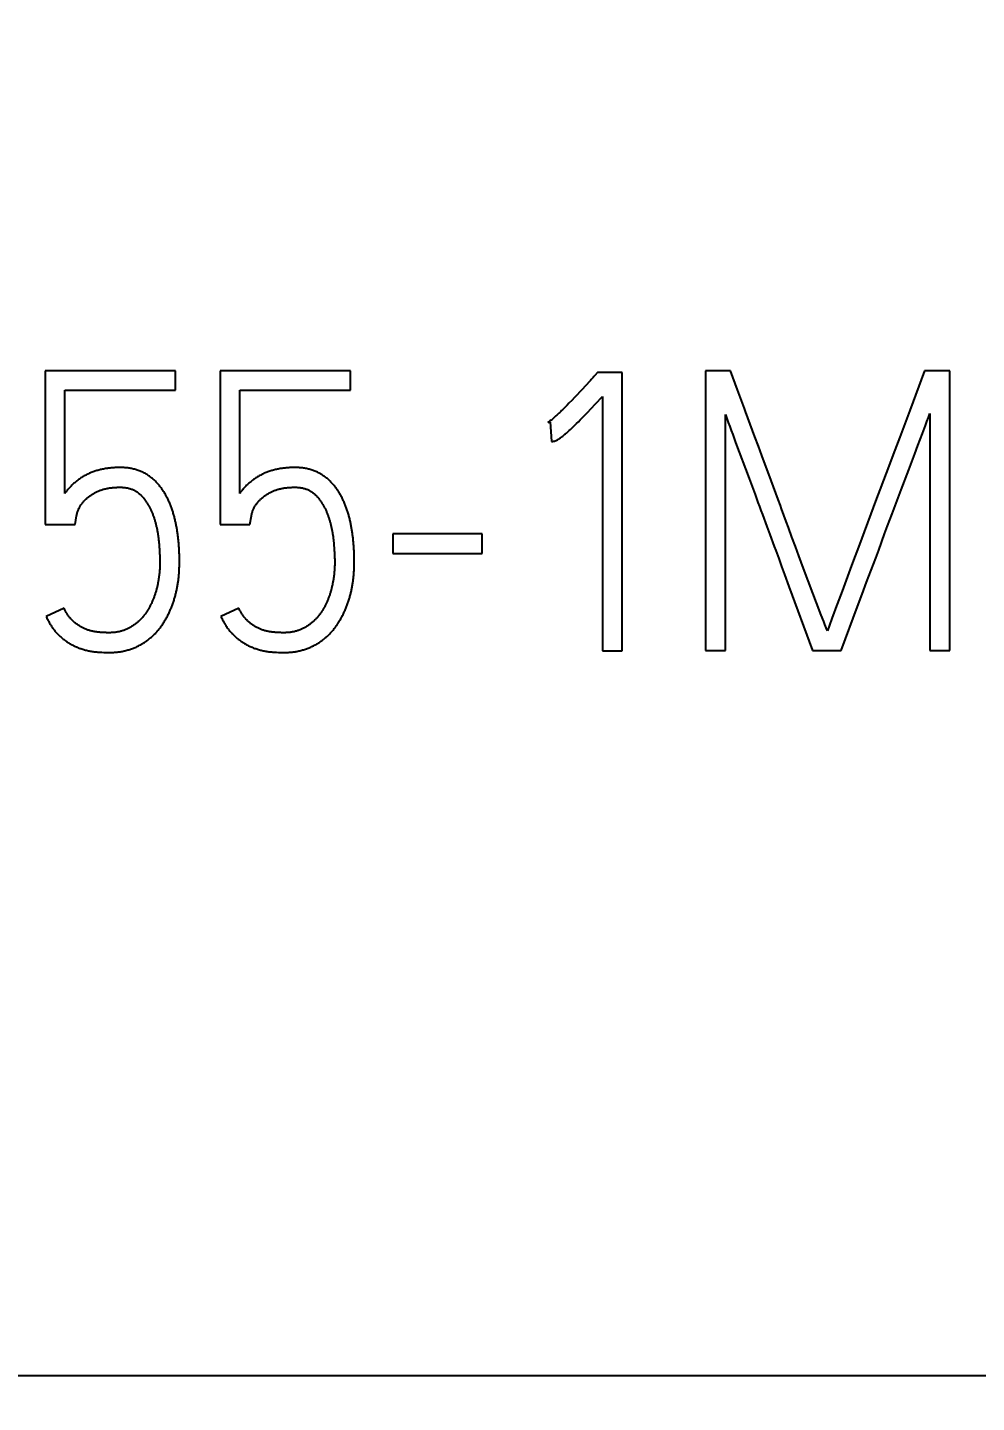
# Model space of a CAD drawing. Extents: x 0 to 420, y 0 to 297.
# Drawn here: x 131.7 to 137.13, y 170.26 to 178.13 of the extents above; entities that cross this region are included whole.
import ezdxf
from ezdxf.enums import TextEntityAlignment as Align

# ---------------------------------------------------------------- set-up
doc = ezdxf.new("R2010")
doc.units = 0
doc.header["$LTSCALE"] = 23.1
for name, color, linetype in [('10000_FRONT', 7, 'CONTINUOUS'), ('10100_DIM_FRONT', 7, 'CONTINUOUS'), ('10500_FRONT_LABELING', 7, 'CONTINUOUS')]:
    doc.layers.add(name, color=color, linetype=linetype)
doc.dimstyles.get("Standard").update_dxf_attribs({"dimtxt": 2.5, "dimasz": 2.5, "dimexe": 1.25, "dimexo": 0.625, "dimtad": 1, "dimcen": 2.5, "dimazin": 3, "dimtfac": 1, "dimtmove": 0, "dimatfit": 3})

# ---------------------------------------------------------------- blocks, each defined once
blk = doc.blocks.new('*D0')
at = {"layer": '10100_DIM_FRONT', "linetype": 'CONTINUOUS'}
for p, q in [((147.4005, 192.5601), (147.4005, 130.0621)), ((103.9005, 151.5111), (103.9005, 130.0621)), ((103.9005, 132.0621), (125.6505, 132.0621)), ((147.4005, 132.0621), (125.6505, 132.0621))]:
    blk.add_line(p, q, dxfattribs=at)
for points in [[(107.4005, 132.5621), (103.9005, 132.0621), (107.4005, 131.5621)], [(143.9005, 131.5621), (147.4005, 132.0621), (143.9005, 132.5621)]]:
    blk.add_solid(points, dxfattribs=at)
blk.add_text('43,5', height=3.5, dxfattribs=at).set_placement((121.6172, 132.9371), (131.3672, 132.9371), align=Align.FIT)
blk = doc.blocks.new('*D1')
at = {"layer": '10100_DIM_FRONT', "linetype": 'CONTINUOUS'}
for p, q in [((111.900486, 192.560113), (111.900486, 137.865388)), ((147.400486, 192.560113), (147.400486, 137.865388)), ((111.900486, 139.865388), (129.650486, 139.865388)), ((147.400486, 139.865388), (129.650486, 139.865388))]:
    blk.add_line(p, q, dxfattribs=at)
for points in [[(115.400486, 140.365388), (111.900486, 139.865388), (115.400486, 139.365388)], [(143.900486, 139.365388), (147.400486, 139.865388), (143.900486, 140.365388)]]:
    blk.add_solid(points, dxfattribs=at)
blk.add_text('35,5', height=3.5, dxfattribs=at).set_placement((125.819828, 140.740388), (135.319828, 140.740388), align=Align.FIT)

msp = doc.modelspace()

# ---------------------------------------------------------------- linework, layer by layer
at = {"layer": '10000_FRONT', "color": 7, "linetype": 'CONTINUOUS'}
msp.add_line((111.9005, 170.4137), (147.4005, 170.4137), dxfattribs=at)
at = {"layer": '10500_FRONT_LABELING', "color": 7, "linetype": 'CONTINUOUS'}
for p, q in [((131.8058, 176.1611), (131.8058, 175.2823)), ((132.5507, 176.1611), (131.8058, 176.1611)), ((132.5507, 176.0502), (132.5507, 176.1611)), ((132.8057, 176.1611), (132.8057, 175.2823)), ((133.5506, 176.1611), (132.8057, 176.1611)), ((133.5506, 176.0502), (133.5506, 176.1611)), ((135.5817, 176.1611), (135.5817, 174.5611)), ((135.7249, 176.1611), (135.5817, 176.1611)), ((135.7648, 176.0536), (135.7249, 176.1611)), ((136.8344, 176.1611), (136.7502, 175.9342)), ((136.9798, 176.1611), (136.8344, 176.1611)), ((136.9798, 174.5611), (136.9798, 176.1611)), ((134.9643, 176.1522), (134.9487, 176.1345)), ((135.1052, 176.1522), (134.9643, 176.1522)), ((135.1052, 174.5589), (135.1052, 176.1522)), ((131.9177, 175.4599), (131.9177, 176.0502)), ((131.9177, 176.0502), (132.5507, 176.0502)), ((132.9176, 175.4599), (132.9176, 176.0502)), ((132.9176, 176.0502), (133.5506, 176.0502)), ((134.8321, 176.0087), (134.8166, 175.9925)), ((134.8475, 176.025), (134.8321, 176.0087)), ((134.8628, 176.0413), (134.8475, 176.025)), ((134.878, 176.0576), (134.8628, 176.0413)), ((134.8932, 176.074), (134.878, 176.0576)), ((134.9537, 175.9725), (134.9934, 176.0146)), ((134.9934, 176.0146), (134.9934, 174.5589)), ((134.7907, 175.9657), (134.7803, 175.9551)), ((134.8011, 175.9764), (134.7907, 175.9657)), ((134.8166, 175.9925), (134.8011, 175.9764)), ((134.8918, 175.9079), (134.9065, 175.923)), ((134.9065, 175.923), (134.9283, 175.9458)), ((134.9283, 175.9458), (134.9537, 175.9725)), ((136.7502, 175.9342), (136.722, 175.8585)), ((134.6802, 175.866), (134.6937, 175.8704)), ((134.6937, 175.8704), (134.7004, 175.7572)), ((134.8209, 175.8374), (134.8285, 175.8447)), ((134.8285, 175.8447), (134.836, 175.852)), ((134.836, 175.852), (134.8435, 175.8594)), ((134.8435, 175.8594), (134.8548, 175.8705)), ((134.8548, 175.8705), (134.8659, 175.8816)), ((134.8659, 175.8816), (134.8771, 175.8929)), ((134.8771, 175.8929), (134.8918, 175.9079)), ((135.6958, 174.5611), (135.6958, 175.9126)), ((135.8642, 175.7845), (135.8377, 175.8563)), ((136.722, 175.8585), (136.6938, 175.7829)), ((136.8657, 175.917), (136.8657, 174.5611)), ((135.8842, 175.7308), (135.8642, 175.7845)), ((136.6938, 175.7829), (136.6749, 175.7326)), ((135.7544, 175.752), (135.8313, 175.5462)), ((135.9043, 175.6771), (135.8842, 175.7308)), ((136.6559, 175.6822), (136.6369, 175.6319)), ((136.6749, 175.7326), (136.6559, 175.6822)), ((136.7612, 175.6417), (136.7786, 175.6876)), ((136.7786, 175.6876), (136.796, 175.7335)), ((135.958, 175.5338), (135.9043, 175.6771)), ((136.6369, 175.6319), (136.5797, 175.481)), ((136.744, 175.5957), (136.7612, 175.6417)), ((135.8313, 175.5462), (135.8483, 175.5004)), ((135.9714, 175.498), (135.958, 175.5338)), ((136.7009, 175.4809), (136.744, 175.5957)), ((135.8483, 175.5004), (135.8653, 175.4546)), ((135.9846, 175.4621), (135.9714, 175.498)), ((135.9976, 175.4262), (135.9846, 175.4621)), ((136.5797, 175.481), (136.5608, 175.4306)), ((136.6492, 175.343), (136.7009, 175.4809)), ((136.5608, 175.4306), (136.4574, 175.1534)), ((131.9758, 175.2823), (131.9848, 175.3312)), ((132.9757, 175.2823), (132.9847, 175.3312)), ((136.0431, 175.3003), (136.03, 175.3362)), ((136.0563, 175.2644), (136.0431, 175.3003)), ((136.6235, 175.274), (136.6492, 175.343)), ((131.8058, 175.2823), (131.9758, 175.2823)), ((132.8057, 175.2823), (132.9757, 175.2823)), ((133.7944, 175.2291), (133.7944, 175.1159)), ((134.3044, 175.2291), (133.7944, 175.2291)), ((134.3044, 175.1159), (134.3044, 175.2291)), ((135.9325, 175.2712), (135.9495, 175.2254)), ((135.9495, 175.2254), (135.9751, 175.1568)), ((136.0762, 175.2106), (136.0563, 175.2644)), ((136.0961, 175.1568), (136.0762, 175.2106)), ((136.5724, 175.1359), (136.6064, 175.228)), ((136.6064, 175.228), (136.6235, 175.274)), ((132.4546, 175.1874), (132.4555, 175.1784)), ((132.4555, 175.1784), (132.4562, 175.1695)), ((132.4562, 175.1695), (132.457, 175.1606)), ((132.457, 175.1606), (132.4576, 175.1517)), ((132.4576, 175.1517), (132.4583, 175.1427)), ((132.4583, 175.1427), (132.4588, 175.1338)), ((132.4588, 175.1338), (132.4594, 175.1249)), ((133.4545, 175.1874), (133.4553, 175.1784)), ((133.4553, 175.1784), (133.4561, 175.1695)), ((133.4561, 175.1695), (133.4569, 175.1606)), ((133.4569, 175.1606), (133.4575, 175.1517)), ((133.4575, 175.1517), (133.4582, 175.1427)), ((133.4582, 175.1427), (133.4587, 175.1338)), ((133.4587, 175.1338), (133.4593, 175.1249)), ((135.9751, 175.1568), (135.9837, 175.1339)), ((135.9837, 175.1339), (136.0006, 175.0881)), ((136.1162, 175.1031), (136.0961, 175.1568)), ((136.4574, 175.1534), (136.4291, 175.0778)), ((136.5553, 175.0899), (136.5724, 175.1359)), ((132.4594, 175.1249), (132.4599, 175.1159)), ((132.4599, 175.1159), (132.4603, 175.107)), ((132.5731, 175.0788), (132.573, 175.0899)), ((133.4593, 175.1249), (133.4598, 175.1159)), ((133.4598, 175.1159), (133.4602, 175.107)), ((133.573, 175.0788), (133.5729, 175.0899)), ((133.7944, 175.1159), (134.3044, 175.1159)), ((136.0006, 175.0881), (136.0174, 175.0423)), ((136.1431, 175.0315), (136.1162, 175.1031)), ((136.4291, 175.0778), (136.4102, 175.0275)), ((136.5036, 174.952), (136.5553, 175.0899)), ((136.17, 174.9599), (136.1431, 175.0315)), ((136.4102, 175.0275), (136.3628, 174.9016)), ((136.0594, 174.9276), (136.1946, 174.5611)), ((136.2443, 174.7632), (136.17, 174.9599)), ((136.3628, 174.9016), (136.3439, 174.8513)), ((136.4778, 174.8831), (136.5036, 174.952)), ((136.4521, 174.8141), (136.4778, 174.8831)), ((131.9132, 174.803), (131.8103, 174.7564)), ((132.9131, 174.803), (132.8102, 174.7564)), ((136.258, 174.7274), (136.2443, 174.7632)), ((136.3579, 174.5611), (136.4521, 174.8141)), ((136.2885, 174.6997), (136.2796, 174.6743)), ((132.1291, 174.5514), (132.1402, 174.5509)), ((132.1402, 174.5509), (132.1513, 174.5504)), ((133.129, 174.5514), (133.1401, 174.5509)), ((133.1401, 174.5509), (133.1512, 174.5504)), ((134.9934, 174.5589), (135.1052, 174.5589)), ((135.5817, 174.5611), (135.6958, 174.5611)), ((136.1946, 174.5611), (136.3579, 174.5611)), ((136.8657, 174.5611), (136.9798, 174.5611))]:
    msp.add_line(p, q, dxfattribs=at)
for points in [[(134.9387, 176.1234), (134.9286, 176.1124), (134.9236, 176.1069), (134.8932, 176.074)], [(134.9487, 176.1345), (134.9437, 176.1289), (134.9387, 176.1234)], [(135.8377, 175.8563), (135.8112, 175.928), (135.8046, 175.946), (135.7648, 176.0536)], [(134.7803, 175.9551), (134.7698, 175.9445), (134.7645, 175.9393), (134.7591, 175.9341), (134.7538, 175.9289), (134.7484, 175.9237), (134.743, 175.9186), (134.7375, 175.9135), (134.7321, 175.9085), (134.7265, 175.9035), (134.721, 175.8986), (134.7154, 175.8937), (134.7097, 175.8888), (134.704, 175.884), (134.6983, 175.8792), (134.6925, 175.8746), (134.6865, 175.8702), (134.6834, 175.868), (134.6802, 175.866)], [(135.6958, 175.9126), (135.7039, 175.8896), (135.7122, 175.8666), (135.7205, 175.8436), (135.7289, 175.8207), (135.7374, 175.7978), (135.7544, 175.752)], [(136.796, 175.7335), (136.8224, 175.8022), (136.8399, 175.8481)], [(136.8399, 175.8481), (136.8486, 175.871), (136.8572, 175.894), (136.8657, 175.917)], [(134.7004, 175.7572), (134.703, 175.7573), (134.7057, 175.7576), (134.7083, 175.7579), (134.7109, 175.7584), (134.7161, 175.7595), (134.7187, 175.7601), (134.7212, 175.7608), (134.7238, 175.7616), (134.7263, 175.7626), (134.7287, 175.7636), (134.7311, 175.7647), (134.7358, 175.7672), (134.7403, 175.7699), (134.7447, 175.7727), (134.749, 175.7757), (134.7533, 175.7788), (134.7575, 175.782), (134.7617, 175.7852), (134.7658, 175.7885), (134.7699, 175.7918), (134.774, 175.7952), (134.778, 175.7986), (134.782, 175.802), (134.786, 175.8054), (134.7899, 175.8089), (134.7939, 175.8124), (134.7978, 175.8159), (134.8016, 175.8195), (134.8094, 175.8266)], [(134.8094, 175.8266), (134.8132, 175.8302), (134.8209, 175.8374)], [(132.573, 175.0899), (132.5729, 175.0954), (132.5728, 175.1009), (132.5727, 175.1065), (132.5726, 175.112), (132.5724, 175.1175), (132.5722, 175.1231), (132.572, 175.1286), (132.5717, 175.1341), (132.5714, 175.1396), (132.5711, 175.1451), (132.5708, 175.1506), (132.5704, 175.1562), (132.57, 175.1617), (132.5696, 175.1672), (132.5692, 175.1727), (132.5687, 175.1782), (132.5682, 175.1837), (132.5677, 175.1892), (132.5671, 175.1947), (132.5665, 175.2002), (132.5659, 175.2056), (132.5653, 175.2111), (132.5646, 175.2166), (132.5639, 175.2221), (132.5632, 175.2276), (132.5624, 175.2331), (132.5616, 175.2385), (132.5608, 175.244), (132.56, 175.2495), (132.5591, 175.2549), (132.5582, 175.2604), (132.5572, 175.2658), (132.5562, 175.2713), (132.5552, 175.2768), (132.5541, 175.2822), (132.553, 175.2876), (132.5518, 175.2931), (132.5507, 175.2985), (132.5494, 175.304), (132.5482, 175.3094), (132.5468, 175.3148), (132.5455, 175.3202), (132.5441, 175.3256), (132.5426, 175.331), (132.5411, 175.3364), (132.5396, 175.3418), (132.538, 175.3471), (132.5364, 175.3524), (132.5347, 175.3578), (132.533, 175.3631), (132.5312, 175.3683), (132.5294, 175.3736), (132.5275, 175.3788), (132.5256, 175.384), (132.5236, 175.3892), (132.5216, 175.3944), (132.5195, 175.3996), (132.5173, 175.4047), (132.5151, 175.4098), (132.5129, 175.4149), (132.5105, 175.42), (132.5081, 175.425), (132.5057, 175.43), (132.5032, 175.435), (132.5006, 175.44), (132.498, 175.4449), (132.4953, 175.4498), (132.4925, 175.4547), (132.4897, 175.4595), (132.4868, 175.4642), (132.4839, 175.469), (132.4809, 175.4736), (132.4778, 175.4782), (132.4747, 175.4828), (132.4715, 175.4873), (132.4683, 175.4918), (132.465, 175.4962), (132.4616, 175.5006), (132.4581, 175.5049), (132.4546, 175.5091), (132.451, 175.5133), (132.4473, 175.5175), (132.4436, 175.5215), (132.4397, 175.5255), (132.4358, 175.5295), (132.4318, 175.5334), (132.4277, 175.5372), (132.4236, 175.5409), (132.4193, 175.5446), (132.415, 175.5482), (132.4106, 175.5517), (132.4061, 175.5551), (132.4016, 175.5584), (132.397, 175.5616), (132.3923, 175.5647), (132.3876, 175.5676), (132.3829, 175.5705), (132.378, 175.5733), (132.3732, 175.576), (132.3682, 175.5786), (132.3632, 175.5811), (132.3582, 175.5835), (132.353, 175.5858), (132.3478, 175.5879), (132.3426, 175.59), (132.3373, 175.5919), (132.332, 175.5938), (132.3267, 175.5955), (132.3213, 175.5971), (132.3159, 175.5985), (132.3105, 175.5999), (132.305, 175.6011), (132.2996, 175.6023), (132.2941, 175.6033), (132.2886, 175.6042), (132.283, 175.6051), (132.2775, 175.6058), (132.2719, 175.6064), (132.2664, 175.607), (132.2608, 175.6075), (132.2551, 175.6079), (132.2495, 175.6082), (132.2439, 175.6084), (132.2383, 175.6085), (132.2327, 175.6086), (132.2271, 175.6086), (132.2216, 175.6085), (132.216, 175.6083), (132.2104, 175.6081), (132.2049, 175.6078), (132.1993, 175.6075), (132.1938, 175.6071), (132.1882, 175.6067), (132.1827, 175.6062), (132.1772, 175.6056), (132.1717, 175.605), (132.1662, 175.6044), (132.1607, 175.6036), (132.1552, 175.6028), (132.1497, 175.6019), (132.1442, 175.601), (132.1388, 175.5999), (132.1333, 175.5988), (132.1278, 175.5976), (132.1224, 175.5964), (132.117, 175.595), (132.1115, 175.5936), (132.1061, 175.5921), (132.1007, 175.5905), (132.0953, 175.5889), (132.09, 175.5872), (132.0847, 175.5854), (132.0794, 175.5835), (132.0741, 175.5816), (132.0689, 175.5795), (132.0638, 175.5774), (132.0586, 175.5752), (132.0536, 175.5729), (132.0485, 175.5706), (132.0436, 175.5681), (132.0386, 175.5655), (132.0337, 175.5629), (132.0289, 175.5602), (132.024, 175.5574), (132.0193, 175.5545), (132.0145, 175.5515), (132.0098, 175.5485), (132.0051, 175.5454), (132.0005, 175.5422), (131.9959, 175.539), (131.9914, 175.5356), (131.9869, 175.5322), (131.9825, 175.5287), (131.9782, 175.5252), (131.9739, 175.5216), (131.9697, 175.5179), (131.9656, 175.5142), (131.9615, 175.5104), (131.9575, 175.5065), (131.9536, 175.5026), (131.9497, 175.4986)], [(133.5729, 175.0899), (133.5728, 175.0954), (133.5727, 175.1009), (133.5726, 175.1065), (133.5725, 175.112), (133.5723, 175.1175), (133.5721, 175.1231), (133.5718, 175.1286), (133.5716, 175.1341), (133.5713, 175.1396), (133.571, 175.1451), (133.5707, 175.1506), (133.5703, 175.1562), (133.5699, 175.1617), (133.5695, 175.1672), (133.5691, 175.1727), (133.5686, 175.1782), (133.5681, 175.1837), (133.5676, 175.1892), (133.567, 175.1947), (133.5664, 175.2002), (133.5658, 175.2056), (133.5652, 175.2111), (133.5645, 175.2166), (133.5638, 175.2221), (133.5631, 175.2276), (133.5623, 175.2331), (133.5615, 175.2385), (133.5607, 175.244), (133.5599, 175.2495), (133.559, 175.2549), (133.558, 175.2604), (133.5571, 175.2658), (133.5561, 175.2713), (133.5551, 175.2768), (133.554, 175.2822), (133.5529, 175.2876), (133.5517, 175.2931), (133.5506, 175.2985), (133.5493, 175.304), (133.548, 175.3094), (133.5467, 175.3148), (133.5454, 175.3202), (133.544, 175.3256), (133.5425, 175.331), (133.541, 175.3364), (133.5395, 175.3418), (133.5379, 175.3471), (133.5363, 175.3524), (133.5346, 175.3578), (133.5329, 175.3631), (133.5311, 175.3683), (133.5293, 175.3736), (133.5274, 175.3788), (133.5255, 175.384), (133.5235, 175.3892), (133.5214, 175.3944), (133.5194, 175.3996), (133.5172, 175.4047), (133.515, 175.4098), (133.5127, 175.4149), (133.5104, 175.42), (133.508, 175.425), (133.5056, 175.43), (133.5031, 175.435), (133.5005, 175.44), (133.4979, 175.4449), (133.4952, 175.4498), (133.4924, 175.4547), (133.4896, 175.4595), (133.4867, 175.4642), (133.4838, 175.469), (133.4808, 175.4736), (133.4777, 175.4782), (133.4746, 175.4828), (133.4714, 175.4873), (133.4682, 175.4918), (133.4649, 175.4962), (133.4615, 175.5006), (133.458, 175.5049), (133.4545, 175.5091), (133.4509, 175.5133), (133.4472, 175.5175), (133.4435, 175.5215), (133.4396, 175.5255), (133.4357, 175.5295), (133.4317, 175.5334), (133.4276, 175.5372), (133.4235, 175.5409), (133.4192, 175.5446), (133.4149, 175.5482), (133.4105, 175.5517), (133.406, 175.5551), (133.4015, 175.5584), (133.3969, 175.5616), (133.3922, 175.5647), (133.3875, 175.5676), (133.3828, 175.5705), (133.3779, 175.5733), (133.3731, 175.576), (133.3681, 175.5786), (133.3631, 175.5811), (133.3581, 175.5835), (133.3529, 175.5858), (133.3477, 175.5879), (133.3425, 175.59), (133.3372, 175.5919), (133.3319, 175.5938), (133.3265, 175.5955), (133.3212, 175.5971), (133.3158, 175.5985), (133.3104, 175.5999), (133.3049, 175.6011), (133.2994, 175.6023), (133.294, 175.6033), (133.2885, 175.6042), (133.2829, 175.6051), (133.2774, 175.6058), (133.2718, 175.6064), (133.2662, 175.607), (133.2606, 175.6075), (133.255, 175.6079), (133.2494, 175.6082), (133.2438, 175.6084), (133.2382, 175.6085), (133.2326, 175.6086), (133.227, 175.6086), (133.2214, 175.6085), (133.2159, 175.6083), (133.2103, 175.6081), (133.2048, 175.6078), (133.1992, 175.6075), (133.1937, 175.6071), (133.1881, 175.6067), (133.1826, 175.6062), (133.1771, 175.6056), (133.1716, 175.605), (133.1661, 175.6044), (133.1606, 175.6036), (133.1551, 175.6028), (133.1496, 175.6019), (133.1441, 175.601), (133.1386, 175.5999), (133.1332, 175.5988), (133.1277, 175.5976), (133.1223, 175.5964), (133.1169, 175.595), (133.1114, 175.5936), (133.106, 175.5921), (133.1006, 175.5905), (133.0952, 175.5889), (133.0899, 175.5872), (133.0846, 175.5854), (133.0793, 175.5835), (133.074, 175.5816), (133.0688, 175.5795), (133.0637, 175.5774), (133.0585, 175.5752), (133.0535, 175.5729), (133.0484, 175.5706), (133.0434, 175.5681), (133.0385, 175.5655), (133.0336, 175.5629), (133.0287, 175.5602), (133.0239, 175.5574), (133.0191, 175.5545), (133.0144, 175.5515), (133.0097, 175.5485), (133.005, 175.5454), (133.0004, 175.5422), (132.9958, 175.539), (132.9913, 175.5356), (132.9868, 175.5322), (132.9824, 175.5287), (132.9781, 175.5252), (132.9738, 175.5216), (132.9696, 175.5179), (132.9655, 175.5142), (132.9614, 175.5104), (132.9574, 175.5065), (132.9535, 175.5026), (132.9496, 175.4986)], [(131.9497, 175.4986), (131.9459, 175.4946), (131.9421, 175.4905), (131.9384, 175.4863), (131.9348, 175.4821), (131.9312, 175.4778), (131.9277, 175.4734), (131.9243, 175.469), (131.9209, 175.4645), (131.9177, 175.4599)], [(131.9848, 175.3312), (131.9854, 175.3357), (131.9864, 175.3402), (131.9876, 175.3446), (131.9889, 175.349), (131.9903, 175.3533), (131.9917, 175.3577), (131.9932, 175.362), (131.9949, 175.3663), (131.9966, 175.3705), (131.9985, 175.3746), (132.0006, 175.3787), (132.0027, 175.3827), (132.005, 175.3866), (132.0074, 175.3904), (132.0099, 175.3942), (132.0125, 175.3979), (132.0152, 175.4015), (132.018, 175.4051), (132.0208, 175.4087), (132.0237, 175.4122), (132.0267, 175.4157), (132.0297, 175.419), (132.0328, 175.4223), (132.036, 175.4256), (132.0393, 175.4287), (132.0426, 175.4318), (132.046, 175.4348), (132.0495, 175.4377), (132.053, 175.4405), (132.0566, 175.4433), (132.0603, 175.4459), (132.064, 175.4485), (132.0678, 175.4511), (132.0716, 175.4535), (132.0755, 175.4559), (132.0794, 175.4583), (132.0833, 175.4606), (132.0872, 175.4628), (132.0912, 175.4649), (132.0952, 175.467), (132.0992, 175.469), (132.1033, 175.471), (132.1074, 175.4729), (132.1115, 175.4746), (132.1157, 175.4764), (132.1199, 175.478), (132.1241, 175.4795), (132.1284, 175.481), (132.1328, 175.4824), (132.1371, 175.4837), (132.1415, 175.4849), (132.146, 175.4861), (132.1504, 175.4871), (132.1549, 175.4881), (132.1593, 175.4889), (132.1638, 175.4898), (132.1682, 175.4905), (132.1727, 175.4912), (132.1772, 175.4918), (132.1817, 175.4924), (132.1862, 175.4929), (132.1906, 175.4934), (132.1951, 175.4938), (132.1996, 175.4942), (132.2041, 175.4945), (132.2086, 175.4948), (132.2131, 175.495), (132.2176, 175.4952), (132.2222, 175.4953), (132.2267, 175.4954), (132.2312, 175.4954), (132.2357, 175.4954), (132.2403, 175.4952), (132.2448, 175.4951), (132.2494, 175.4948), (132.2539, 175.4945), (132.2585, 175.494), (132.263, 175.4935), (132.2675, 175.4929), (132.272, 175.4921), (132.2765, 175.4913), (132.2809, 175.4903), (132.2853, 175.4892), (132.2897, 175.488), (132.294, 175.4867), (132.2983, 175.4852), (132.3026, 175.4836), (132.3068, 175.4819), (132.311, 175.48), (132.3151, 175.478), (132.3191, 175.4758), (132.323, 175.4735), (132.3268, 175.4711), (132.3306, 175.4686), (132.3343, 175.466), (132.3378, 175.4633), (132.3414, 175.4604), (132.3448, 175.4574), (132.3482, 175.4544), (132.3515, 175.4512), (132.3547, 175.448), (132.3578, 175.4447), (132.3609, 175.4413), (132.3639, 175.4379), (132.3668, 175.4345), (132.3696, 175.4309), (132.3724, 175.4274), (132.3751, 175.4238), (132.3778, 175.4201), (132.3804, 175.4164), (132.383, 175.4127), (132.3855, 175.409), (132.3879, 175.4052), (132.3903, 175.4013), (132.3927, 175.3975), (132.395, 175.3936), (132.3973, 175.3896), (132.3995, 175.3857), (132.4016, 175.3817), (132.4038, 175.3777), (132.4058, 175.3736), (132.4078, 175.3695), (132.4097, 175.3654), (132.4116, 175.3613), (132.4134, 175.3572), (132.4151, 175.3531), (132.4169, 175.3489), (132.4185, 175.3447), (132.4201, 175.3405), (132.4217, 175.3363), (132.4232, 175.3321), (132.4247, 175.3279), (132.4261, 175.3236), (132.4276, 175.3193), (132.4289, 175.3151), (132.4303, 175.3108), (132.4316, 175.3065), (132.4328, 175.3022), (132.4341, 175.2979), (132.4353, 175.2935), (132.4364, 175.2892), (132.4376, 175.2849), (132.4387, 175.2805), (132.4398, 175.2761), (132.4408, 175.2718), (132.4418, 175.2674), (132.4428, 175.263), (132.4438, 175.2586), (132.4447, 175.2541), (132.4456, 175.2497), (132.4465, 175.2453), (132.4473, 175.2408), (132.4481, 175.2364), (132.4488, 175.2319), (132.4495, 175.2275), (132.4502, 175.223), (132.4509, 175.2186), (132.4515, 175.2141), (132.4521, 175.2097), (132.4526, 175.2052), (132.4532, 175.2008), (132.4537, 175.1963), (132.4541, 175.1918), (132.4546, 175.1874)], [(132.9496, 175.4986), (132.9458, 175.4946), (132.942, 175.4905), (132.9383, 175.4863), (132.9347, 175.4821), (132.9311, 175.4778), (132.9276, 175.4734), (132.9242, 175.469), (132.9208, 175.4645), (132.9176, 175.4599)], [(132.9847, 175.3312), (132.9853, 175.3357), (132.9863, 175.3402), (132.9875, 175.3446), (132.9888, 175.349), (132.9902, 175.3533), (132.9916, 175.3577), (132.9931, 175.362), (132.9948, 175.3663), (132.9965, 175.3705), (132.9984, 175.3746), (133.0004, 175.3787), (133.0026, 175.3827), (133.0049, 175.3866), (133.0073, 175.3904), (133.0098, 175.3942), (133.0124, 175.3979), (133.0151, 175.4015), (133.0179, 175.4051), (133.0207, 175.4087), (133.0236, 175.4122), (133.0266, 175.4157), (133.0296, 175.419), (133.0327, 175.4223), (133.0359, 175.4256), (133.0392, 175.4287), (133.0425, 175.4318), (133.0459, 175.4348), (133.0494, 175.4377), (133.0529, 175.4405), (133.0565, 175.4433), (133.0602, 175.4459), (133.0639, 175.4485), (133.0677, 175.4511), (133.0715, 175.4535), (133.0754, 175.4559), (133.0793, 175.4583), (133.0832, 175.4606), (133.0871, 175.4628), (133.0911, 175.4649), (133.0951, 175.467), (133.0991, 175.469), (133.1032, 175.471), (133.1073, 175.4729), (133.1114, 175.4746), (133.1156, 175.4764), (133.1198, 175.478), (133.124, 175.4795), (133.1283, 175.481), (133.1327, 175.4824), (133.137, 175.4837), (133.1414, 175.4849), (133.1459, 175.4861), (133.1503, 175.4871), (133.1548, 175.4881), (133.1592, 175.4889), (133.1637, 175.4898), (133.1681, 175.4905), (133.1726, 175.4912), (133.1771, 175.4918), (133.1816, 175.4924), (133.186, 175.4929), (133.1905, 175.4934), (133.195, 175.4938), (133.1995, 175.4942), (133.204, 175.4945), (133.2085, 175.4948), (133.213, 175.495), (133.2175, 175.4952), (133.2221, 175.4953), (133.2266, 175.4954), (133.2311, 175.4954), (133.2356, 175.4954), (133.2402, 175.4952), (133.2447, 175.4951), (133.2493, 175.4948), (133.2538, 175.4945), (133.2584, 175.494), (133.2629, 175.4935), (133.2674, 175.4929), (133.2719, 175.4921), (133.2764, 175.4913), (133.2808, 175.4903), (133.2852, 175.4892), (133.2896, 175.488), (133.2939, 175.4867), (133.2982, 175.4852), (133.3024, 175.4836), (133.3067, 175.4819), (133.3109, 175.48), (133.315, 175.478), (133.319, 175.4758), (133.3229, 175.4735), (133.3267, 175.4711), (133.3305, 175.4686), (133.3342, 175.466), (133.3377, 175.4633), (133.3413, 175.4604), (133.3447, 175.4574), (133.3481, 175.4544), (133.3514, 175.4512), (133.3546, 175.448), (133.3577, 175.4447), (133.3608, 175.4413), (133.3638, 175.4379), (133.3667, 175.4345), (133.3695, 175.4309), (133.3723, 175.4274), (133.375, 175.4238), (133.3777, 175.4201), (133.3803, 175.4164), (133.3828, 175.4127), (133.3853, 175.409), (133.3878, 175.4052), (133.3902, 175.4013), (133.3926, 175.3975), (133.3949, 175.3936), (133.3972, 175.3896), (133.3994, 175.3857), (133.4015, 175.3817), (133.4036, 175.3777), (133.4057, 175.3736), (133.4077, 175.3695), (133.4096, 175.3654), (133.4115, 175.3613), (133.4133, 175.3572), (133.415, 175.3531), (133.4167, 175.3489), (133.4184, 175.3447), (133.42, 175.3405), (133.4216, 175.3363), (133.4231, 175.3321), (133.4246, 175.3279), (133.426, 175.3236), (133.4274, 175.3193), (133.4288, 175.3151), (133.4302, 175.3108), (133.4315, 175.3065), (133.4327, 175.3022), (133.434, 175.2979), (133.4352, 175.2935), (133.4363, 175.2892), (133.4375, 175.2849), (133.4386, 175.2805), (133.4397, 175.2761), (133.4407, 175.2718), (133.4417, 175.2674), (133.4427, 175.263), (133.4437, 175.2586), (133.4446, 175.2541), (133.4455, 175.2497), (133.4464, 175.2453), (133.4472, 175.2408), (133.448, 175.2364), (133.4487, 175.2319), (133.4494, 175.2275), (133.4501, 175.223), (133.4508, 175.2186), (133.4514, 175.2141), (133.452, 175.2097), (133.4525, 175.2052), (133.453, 175.2008), (133.4535, 175.1963), (133.454, 175.1918), (133.4545, 175.1874)], [(135.8653, 175.4546), (135.8821, 175.4088), (135.8905, 175.3858), (135.8989, 175.3629), (135.9073, 175.34), (135.9325, 175.2712)], [(136.03, 175.3362), (136.017, 175.3722), (136.0106, 175.3902), (135.9976, 175.4262)], [(132.4603, 175.107), (132.4607, 175.098), (132.4608, 175.0936), (132.4609, 175.0891), (132.461, 175.0846), (132.4611, 175.0801), (132.4612, 175.0757), (132.4612, 175.0712), (132.4612, 175.0667), (132.4612, 175.0622), (132.4612, 175.0578), (132.4611, 175.0533), (132.461, 175.0488), (132.4608, 175.0443), (132.4607, 175.0398), (132.4605, 175.0353), (132.4602, 175.0308)], [(132.5697, 174.99), (132.5702, 174.9955), (132.5706, 175.001), (132.571, 175.0066), (132.5714, 175.0121), (132.5717, 175.0177), (132.572, 175.0232), (132.5722, 175.0288), (132.5724, 175.0344), (132.5726, 175.0399), (132.5728, 175.0455), (132.5729, 175.051), (132.573, 175.0566), (132.5731, 175.0621), (132.5731, 175.0677), (132.5731, 175.0788)], [(133.4602, 175.107), (133.4605, 175.098), (133.4607, 175.0936), (133.4608, 175.0891), (133.4609, 175.0846), (133.461, 175.0801), (133.4611, 175.0757), (133.4611, 175.0712), (133.4611, 175.0667), (133.4611, 175.0622), (133.4611, 175.0578), (133.461, 175.0533), (133.4609, 175.0488), (133.4607, 175.0443), (133.4606, 175.0398), (133.4604, 175.0353), (133.4601, 175.0308)], [(133.5696, 174.99), (133.5701, 174.9955), (133.5705, 175.001), (133.5709, 175.0066), (133.5713, 175.0121), (133.5716, 175.0177), (133.5719, 175.0232), (133.5721, 175.0288), (133.5723, 175.0344), (133.5725, 175.0399), (133.5727, 175.0455), (133.5728, 175.051), (133.5729, 175.0566), (133.5729, 175.0621), (133.573, 175.0677), (133.573, 175.0788)], [(132.4602, 175.0308), (132.46, 175.0264), (132.4597, 175.0219), (132.4593, 175.0174), (132.459, 175.0129), (132.4586, 175.0084), (132.4582, 175.0039), (132.4577, 174.9994), (132.4572, 174.9949), (132.4567, 174.9904), (132.4561, 174.9859), (132.4555, 174.9814), (132.4549, 174.9769), (132.4542, 174.9725), (132.4535, 174.968), (132.4528, 174.9635), (132.452, 174.9591), (132.4512, 174.9546), (132.4504, 174.9502), (132.4495, 174.9458), (132.4486, 174.9414), (132.4477, 174.937), (132.4467, 174.9326), (132.4457, 174.9282), (132.4447, 174.9238), (132.4436, 174.9194), (132.4425, 174.9151), (132.4414, 174.9107), (132.4402, 174.9064), (132.439, 174.9021), (132.4377, 174.8977), (132.4365, 174.8934), (132.4351, 174.8891), (132.4338, 174.8848), (132.4324, 174.8805), (132.4309, 174.8763), (132.4294, 174.872), (132.4279, 174.8677), (132.4264, 174.8635), (132.4247, 174.8593), (132.4231, 174.8551), (132.4214, 174.8509), (132.4196, 174.8467), (132.4179, 174.8425), (132.416, 174.8383), (132.4142, 174.8342), (132.4123, 174.8301), (132.4103, 174.826), (132.4083, 174.822), (132.4063, 174.818), (132.4042, 174.8139), (132.4021, 174.81), (132.3999, 174.806), (132.3977, 174.8021), (132.3954, 174.7982), (132.3931, 174.7944), (132.3908, 174.7905), (132.3884, 174.7867), (132.3859, 174.7829), (132.3834, 174.7792), (132.3808, 174.7755), (132.3782, 174.7718), (132.3755, 174.7682), (132.3728, 174.7646), (132.37, 174.761), (132.3672, 174.7575), (132.3642, 174.754), (132.3613, 174.7505), (132.3582, 174.7471), (132.3552, 174.7438), (132.352, 174.7405), (132.3488, 174.7373), (132.3456, 174.7341), (132.3423, 174.731), (132.339, 174.7279), (132.3357, 174.7249), (132.3322, 174.722), (132.3288, 174.7191), (132.3253, 174.7162), (132.3217, 174.7135), (132.3181, 174.7107), (132.3145, 174.7081), (132.3108, 174.7055), (132.307, 174.7029), (132.3032, 174.7004), (132.2994, 174.698), (132.2954, 174.6957), (132.2915, 174.6934), (132.2875, 174.6912), (132.2835, 174.689), (132.2795, 174.687), (132.2754, 174.685), (132.2713, 174.6832), (132.2672, 174.6814), (132.263, 174.6797), (132.2588, 174.6781), (132.2546, 174.6765), (132.2504, 174.6751), (132.2461, 174.6737), (132.2418, 174.6724), (132.2374, 174.6712), (132.2331, 174.6701), (132.2287, 174.6691), (132.2242, 174.6682), (132.2198, 174.6673), (132.2153, 174.6666), (132.2108, 174.6659), (132.2063, 174.6653), (132.2017, 174.6648), (132.1972, 174.6643), (132.1927, 174.664), (132.1882, 174.6637), (132.1836, 174.6635), (132.1791, 174.6633), (132.1746, 174.6632), (132.1701, 174.6632), (132.1656, 174.6632), (132.1611, 174.6633), (132.1566, 174.6634), (132.1521, 174.6635), (132.1476, 174.6637), (132.143, 174.6639), (132.1385, 174.6641), (132.134, 174.6644), (132.1295, 174.6647), (132.125, 174.665), (132.1205, 174.6653), (132.116, 174.6657), (132.1115, 174.6661), (132.107, 174.6665), (132.1025, 174.667), (132.0981, 174.6676), (132.0936, 174.6682), (132.0891, 174.6689), (132.0846, 174.6696), (132.0801, 174.6704), (132.0756, 174.6714), (132.0712, 174.6723), (132.0668, 174.6734), (132.0625, 174.6746), (132.0582, 174.6758), (132.0539, 174.6772), (132.0496, 174.6786), (132.0454, 174.6801), (132.0412, 174.6817), (132.037, 174.6834), (132.0328, 174.6851), (132.0287, 174.6869), (132.0246, 174.6888), (132.0206, 174.6908), (132.0166, 174.6929), (132.0126, 174.6951), (132.0086, 174.6973), (132.0047, 174.6996), (132.0008, 174.702), (131.997, 174.7045), (131.9933, 174.707), (131.9896, 174.7096), (131.9859, 174.7122), (131.9823, 174.7149), (131.9788, 174.7177), (131.9753, 174.7205), (131.9718, 174.7234), (131.9684, 174.7263), (131.9651, 174.7293), (131.9618, 174.7324), (131.9586, 174.7356), (131.9555, 174.7389), (131.9524, 174.7422), (131.9494, 174.7457), (131.9465, 174.7491), (131.9437, 174.7527), (131.9409, 174.7563), (131.9382, 174.76), (131.9356, 174.7637), (131.9331, 174.7674), (131.9307, 174.7712), (131.9283, 174.7751), (131.926, 174.779), (131.9237, 174.7829), (131.9215, 174.7869), (131.9194, 174.7908), (131.9173, 174.7949), (131.9152, 174.7989), (131.9132, 174.803)], [(132.1513, 174.5504), (132.1568, 174.5503), (132.1623, 174.5501), (132.1679, 174.55), (132.1734, 174.55), (132.1789, 174.5501), (132.1845, 174.5502), (132.19, 174.5504), (132.1955, 174.5506), (132.201, 174.551), (132.2066, 174.5514), (132.2121, 174.5519), (132.2176, 174.5525), (132.2231, 174.5531), (132.2286, 174.5539), (132.2341, 174.5547), (132.2396, 174.5556), (132.2451, 174.5566), (132.2506, 174.5576), (132.2561, 174.5588), (132.2616, 174.56), (132.267, 174.5614), (132.2724, 174.5628), (132.2778, 174.5643), (132.2831, 174.5658), (132.2885, 174.5675), (132.2937, 174.5692), (132.299, 174.571), (132.3042, 174.5729), (132.3094, 174.5749), (132.3145, 174.577), (132.3196, 174.5791), (132.3247, 174.5813), (132.3298, 174.5836), (132.3348, 174.586), (132.3398, 174.5885), (132.3447, 174.591), (132.3496, 174.5937), (132.3545, 174.5964), (132.3594, 174.5992), (132.3642, 174.6021), (132.3689, 174.605), (132.3736, 174.6081), (132.3783, 174.6112), (132.3829, 174.6144), (132.3874, 174.6176), (132.3919, 174.6209), (132.3963, 174.6243), (132.4006, 174.6278), (132.4049, 174.6313), (132.4091, 174.6349), (132.4133, 174.6385), (132.4174, 174.6422), (132.4215, 174.646), (132.4255, 174.6498), (132.4294, 174.6538), (132.4333, 174.6577), (132.4371, 174.6618), (132.4409, 174.6659), (132.4447, 174.67), (132.4483, 174.6743), (132.4519, 174.6785), (132.4555, 174.6829), (132.459, 174.6872), (132.4624, 174.6917), (132.4657, 174.6961), (132.469, 174.7006), (132.4723, 174.7051), (132.4754, 174.7097), (132.4785, 174.7143), (132.4816, 174.7189), (132.4846, 174.7236), (132.4875, 174.7283), (132.4904, 174.733), (132.4932, 174.7378), (132.4959, 174.7426), (132.4986, 174.7474), (132.5013, 174.7522), (132.5039, 174.7571), (132.5064, 174.762), (132.5089, 174.767), (132.5114, 174.7719), (132.5137, 174.7769), (132.5161, 174.782), (132.5184, 174.787), (132.5206, 174.7921), (132.5228, 174.7972), (132.525, 174.8024), (132.5271, 174.8075), (132.5291, 174.8127), (132.5312, 174.8179), (132.5331, 174.8231), (132.535, 174.8284), (132.5369, 174.8336), (132.5387, 174.8389), (132.5404, 174.8442), (132.5421, 174.8494), (132.5438, 174.8547), (132.5454, 174.86), (132.5469, 174.8653), (132.5484, 174.8706), (132.5499, 174.876), (132.5513, 174.8813), (132.5527, 174.8867), (132.554, 174.892), (132.5552, 174.8974), (132.5565, 174.9028), (132.5576, 174.9081), (132.5587, 174.9135), (132.5598, 174.9189), (132.5608, 174.9243), (132.5618, 174.9298), (132.5628, 174.9352), (132.5637, 174.9406), (132.5645, 174.9461), (132.5653, 174.9515), (132.5661, 174.957), (132.5668, 174.9625), (132.5675, 174.968), (132.5681, 174.9735), (132.5687, 174.979), (132.5692, 174.9845), (132.5697, 174.99)], [(133.4601, 175.0308), (133.4599, 175.0264), (133.4596, 175.0219), (133.4592, 175.0174), (133.4589, 175.0129), (133.4585, 175.0084), (133.4581, 175.0039), (133.4576, 174.9994), (133.4571, 174.9949), (133.4566, 174.9904), (133.456, 174.9859), (133.4554, 174.9814), (133.4548, 174.9769), (133.4541, 174.9725), (133.4534, 174.968), (133.4527, 174.9635), (133.4519, 174.9591), (133.4511, 174.9546), (133.4503, 174.9502), (133.4494, 174.9458), (133.4485, 174.9414), (133.4476, 174.937), (133.4466, 174.9326), (133.4456, 174.9282), (133.4446, 174.9238), (133.4435, 174.9194), (133.4424, 174.9151), (133.4413, 174.9107), (133.4401, 174.9064), (133.4389, 174.9021), (133.4376, 174.8977), (133.4363, 174.8934), (133.435, 174.8891), (133.4337, 174.8848), (133.4323, 174.8805), (133.4308, 174.8763), (133.4293, 174.872), (133.4278, 174.8677), (133.4262, 174.8635), (133.4246, 174.8593), (133.423, 174.8551), (133.4213, 174.8509), (133.4195, 174.8467), (133.4178, 174.8425), (133.4159, 174.8383), (133.4141, 174.8342), (133.4122, 174.8301), (133.4102, 174.826), (133.4082, 174.822), (133.4062, 174.818), (133.4041, 174.8139), (133.402, 174.81), (133.3998, 174.806), (133.3976, 174.8021), (133.3953, 174.7982), (133.393, 174.7944), (133.3907, 174.7905), (133.3883, 174.7867), (133.3858, 174.7829), (133.3833, 174.7792), (133.3807, 174.7755), (133.3781, 174.7718), (133.3754, 174.7682), (133.3727, 174.7646), (133.3699, 174.761), (133.3671, 174.7575), (133.3641, 174.754), (133.3612, 174.7505), (133.3581, 174.7471), (133.355, 174.7438), (133.3519, 174.7405), (133.3487, 174.7373), (133.3455, 174.7341), (133.3422, 174.731), (133.3389, 174.7279), (133.3355, 174.7249), (133.3321, 174.722), (133.3287, 174.7191), (133.3252, 174.7162), (133.3216, 174.7135), (133.318, 174.7107), (133.3144, 174.7081), (133.3107, 174.7055), (133.3069, 174.7029), (133.3031, 174.7004), (133.2992, 174.698), (133.2953, 174.6957), (133.2914, 174.6934), (133.2874, 174.6912), (133.2834, 174.689), (133.2794, 174.687), (133.2753, 174.685), (133.2712, 174.6832), (133.2671, 174.6814), (133.2629, 174.6797), (133.2587, 174.6781), (133.2545, 174.6765), (133.2503, 174.6751), (133.246, 174.6737), (133.2417, 174.6724), (133.2373, 174.6712), (133.233, 174.6701), (133.2286, 174.6691), (133.2241, 174.6682), (133.2197, 174.6673), (133.2152, 174.6666), (133.2107, 174.6659), (133.2061, 174.6653), (133.2016, 174.6648), (133.1971, 174.6643), (133.1926, 174.664), (133.188, 174.6637), (133.1835, 174.6635), (133.179, 174.6633), (133.1745, 174.6632), (133.17, 174.6632), (133.1655, 174.6632), (133.161, 174.6633), (133.1565, 174.6634), (133.152, 174.6635), (133.1474, 174.6637), (133.1429, 174.6639), (133.1384, 174.6641), (133.1339, 174.6644), (133.1294, 174.6647), (133.1249, 174.665), (133.1204, 174.6653), (133.1159, 174.6657), (133.1114, 174.6661), (133.1069, 174.6665), (133.1024, 174.667), (133.0979, 174.6676), (133.0934, 174.6682), (133.0889, 174.6689), (133.0845, 174.6696), (133.08, 174.6704), (133.0755, 174.6714), (133.0711, 174.6723), (133.0667, 174.6734), (133.0624, 174.6746), (133.058, 174.6758), (133.0537, 174.6772), (133.0495, 174.6786), (133.0452, 174.6801), (133.041, 174.6817), (133.0369, 174.6834), (133.0327, 174.6851), (133.0286, 174.6869), (133.0245, 174.6888), (133.0205, 174.6908), (133.0164, 174.6929), (133.0124, 174.6951), (133.0085, 174.6973), (133.0046, 174.6996), (133.0007, 174.702), (132.9969, 174.7045), (132.9932, 174.707), (132.9895, 174.7096), (132.9858, 174.7122), (132.9822, 174.7149), (132.9787, 174.7177), (132.9752, 174.7205), (132.9717, 174.7234), (132.9683, 174.7263), (132.965, 174.7293), (132.9617, 174.7324), (132.9585, 174.7356), (132.9554, 174.7389), (132.9523, 174.7422), (132.9493, 174.7457), (132.9464, 174.7491), (132.9435, 174.7527), (132.9408, 174.7563), (132.9381, 174.76), (132.9355, 174.7637), (132.933, 174.7674), (132.9306, 174.7712), (132.9282, 174.7751), (132.9259, 174.779), (132.9236, 174.7829), (132.9214, 174.7869), (132.9192, 174.7908), (132.9172, 174.7949), (132.9151, 174.7989), (132.9131, 174.803)], [(133.1512, 174.5504), (133.1567, 174.5503), (133.1622, 174.5501), (133.1678, 174.55), (133.1733, 174.55), (133.1788, 174.5501), (133.1844, 174.5502), (133.1899, 174.5504), (133.1954, 174.5506), (133.2009, 174.551), (133.2064, 174.5514), (133.212, 174.5519), (133.2175, 174.5525), (133.223, 174.5531), (133.2285, 174.5539), (133.234, 174.5547), (133.2395, 174.5556), (133.245, 174.5566), (133.2505, 174.5576), (133.256, 174.5588), (133.2614, 174.56), (133.2669, 174.5614), (133.2723, 174.5628), (133.2777, 174.5643), (133.283, 174.5658), (133.2883, 174.5675), (133.2936, 174.5692), (133.2989, 174.571), (133.3041, 174.5729), (133.3093, 174.5749), (133.3144, 174.577), (133.3195, 174.5791), (133.3246, 174.5813), (133.3297, 174.5836), (133.3347, 174.586), (133.3397, 174.5885), (133.3446, 174.591), (133.3495, 174.5937), (133.3544, 174.5964), (133.3593, 174.5992), (133.3641, 174.6021), (133.3688, 174.605), (133.3735, 174.6081), (133.3782, 174.6112), (133.3828, 174.6144), (133.3873, 174.6176), (133.3918, 174.6209), (133.3962, 174.6243), (133.4005, 174.6278), (133.4048, 174.6313), (133.409, 174.6349), (133.4132, 174.6385), (133.4173, 174.6422), (133.4214, 174.646), (133.4254, 174.6498), (133.4293, 174.6538), (133.4332, 174.6577), (133.437, 174.6618), (133.4408, 174.6659), (133.4445, 174.67), (133.4482, 174.6743), (133.4518, 174.6785), (133.4554, 174.6829), (133.4589, 174.6872), (133.4623, 174.6917), (133.4656, 174.6961), (133.4689, 174.7006), (133.4722, 174.7051), (133.4753, 174.7097), (133.4784, 174.7143), (133.4815, 174.7189), (133.4845, 174.7236), (133.4874, 174.7283), (133.4903, 174.733), (133.4931, 174.7378), (133.4958, 174.7426), (133.4985, 174.7474), (133.5012, 174.7522), (133.5038, 174.7571), (133.5063, 174.762), (133.5088, 174.767), (133.5112, 174.7719), (133.5136, 174.7769), (133.516, 174.782), (133.5183, 174.787), (133.5205, 174.7921), (133.5227, 174.7972), (133.5249, 174.8024), (133.527, 174.8075), (133.529, 174.8127), (133.531, 174.8179), (133.533, 174.8231), (133.5349, 174.8284), (133.5368, 174.8336), (133.5386, 174.8389), (133.5403, 174.8442), (133.542, 174.8494), (133.5437, 174.8547), (133.5453, 174.86), (133.5468, 174.8653), (133.5483, 174.8706), (133.5498, 174.876), (133.5512, 174.8813), (133.5526, 174.8867), (133.5539, 174.892), (133.5551, 174.8974), (133.5563, 174.9028), (133.5575, 174.9081), (133.5586, 174.9135), (133.5597, 174.9189), (133.5607, 174.9243), (133.5617, 174.9298), (133.5627, 174.9352), (133.5635, 174.9406), (133.5644, 174.9461), (133.5652, 174.9515), (133.566, 174.957), (133.5667, 174.9625), (133.5673, 174.968), (133.568, 174.9735), (133.5686, 174.979), (133.5691, 174.9845), (133.5696, 174.99)], [(136.0174, 175.0423), (136.0342, 174.9964), (136.0594, 174.9276)], [(136.3439, 174.8513), (136.3345, 174.826), (136.3252, 174.8008), (136.316, 174.7756), (136.3068, 174.7503), (136.2885, 174.6997)], [(131.8103, 174.7564), (131.8127, 174.7514), (131.8151, 174.7465), (131.8175, 174.7416), (131.82, 174.7367), (131.8225, 174.7318), (131.8251, 174.727), (131.8277, 174.7222), (131.8304, 174.7175), (131.8332, 174.7128), (131.836, 174.7082), (131.8389, 174.7035), (131.8419, 174.699), (131.8449, 174.6945), (131.848, 174.69), (131.8511, 174.6856), (131.8544, 174.6812), (131.8577, 174.6769), (131.8611, 174.6727), (131.8646, 174.6685), (131.8682, 174.6643), (131.8719, 174.6603), (131.8756, 174.6562), (131.8795, 174.6523), (131.8834, 174.6484), (131.8875, 174.6446), (131.8916, 174.6408), (131.8957, 174.6372), (131.8999, 174.6336), (131.9042, 174.6301), (131.9085, 174.6267), (131.9128, 174.6234), (131.9172, 174.6201), (131.9217, 174.6169), (131.9262, 174.6138), (131.9307, 174.6107), (131.9353, 174.6077), (131.9399, 174.6048), (131.9446, 174.6019), (131.9493, 174.5991), (131.954, 174.5964), (131.9588, 174.5937), (131.9637, 174.5911), (131.9686, 174.5887), (131.9736, 174.5863), (131.9786, 174.584), (131.9837, 174.5817), (131.9888, 174.5796), (131.994, 174.5776), (131.9992, 174.5756), (132.0044, 174.5737), (132.0096, 174.5719), (132.0149, 174.5702), (132.0201, 174.5686), (132.0254, 174.567), (132.0307, 174.5655), (132.036, 174.5641), (132.0414, 174.5627), (132.0467, 174.5614), (132.0521, 174.5602), (132.0575, 174.5591), (132.0629, 174.558), (132.0683, 174.5571), (132.0738, 174.5562), (132.0793, 174.5554), (132.0848, 174.5547), (132.0903, 174.5541), (132.0958, 174.5536), (132.1014, 174.5531), (132.1069, 174.5527), (132.1125, 174.5524), (132.118, 174.552), (132.1291, 174.5514)], [(132.8102, 174.7564), (132.8125, 174.7514), (132.8149, 174.7465), (132.8174, 174.7416), (132.8199, 174.7367), (132.8224, 174.7318), (132.825, 174.727), (132.8276, 174.7222), (132.8303, 174.7175), (132.8331, 174.7128), (132.8359, 174.7082), (132.8388, 174.7035), (132.8418, 174.699), (132.8448, 174.6945), (132.8479, 174.69), (132.851, 174.6856), (132.8543, 174.6812), (132.8576, 174.6769), (132.861, 174.6727), (132.8645, 174.6685), (132.8681, 174.6643), (132.8718, 174.6603), (132.8755, 174.6562), (132.8794, 174.6523), (132.8833, 174.6484), (132.8873, 174.6446), (132.8914, 174.6408), (132.8956, 174.6372), (132.8998, 174.6336), (132.9041, 174.6301), (132.9084, 174.6267), (132.9127, 174.6234), (132.9171, 174.6201), (132.9216, 174.6169), (132.9261, 174.6138), (132.9306, 174.6107), (132.9352, 174.6077), (132.9398, 174.6048), (132.9445, 174.6019), (132.9492, 174.5991), (132.9539, 174.5964), (132.9587, 174.5937), (132.9636, 174.5911), (132.9685, 174.5887), (132.9735, 174.5863), (132.9785, 174.584), (132.9836, 174.5817), (132.9887, 174.5796), (132.9939, 174.5776), (132.9991, 174.5756), (133.0043, 174.5737), (133.0095, 174.5719), (133.0148, 174.5702), (133.02, 174.5686), (133.0253, 174.567), (133.0306, 174.5655), (133.0359, 174.5641), (133.0413, 174.5627), (133.0466, 174.5614), (133.052, 174.5602), (133.0574, 174.5591), (133.0628, 174.558), (133.0682, 174.5571), (133.0737, 174.5562), (133.0792, 174.5554), (133.0847, 174.5547), (133.0902, 174.5541), (133.0957, 174.5536), (133.1013, 174.5531), (133.1068, 174.5527), (133.1124, 174.5524), (133.1179, 174.552), (133.129, 174.5514)], [(136.2796, 174.6743), (136.272, 174.6918), (136.2649, 174.7096), (136.258, 174.7274)]]:
    msp.add_lwpolyline(points, dxfattribs=at)

# ---------------------------------------------------------------- dimensions: what is measured, and where the dimension line sits
at = {"layer": '10100_DIM_FRONT', "linetype": 'CONTINUOUS'}
for base, p1, picture, middle in [((147.4005, 132.0621), (103.9005, 151.5111), '*D0', (126.4922, 134.6871)), ((147.4005, 139.8654), (111.9005, 192.5601), '*D1', (130.5698, 142.4904))]:
    dim = msp.add_linear_dim(base=base, p1=p1, p2=(147.4005, 192.5601), dimstyle='Standard', dxfattribs=at)
    dim.commit()
    dim.dimension.update_dxf_attribs({"geometry": picture, "text_midpoint": middle, "dimtype": 128})

doc.saveas('drawing.dxf')
